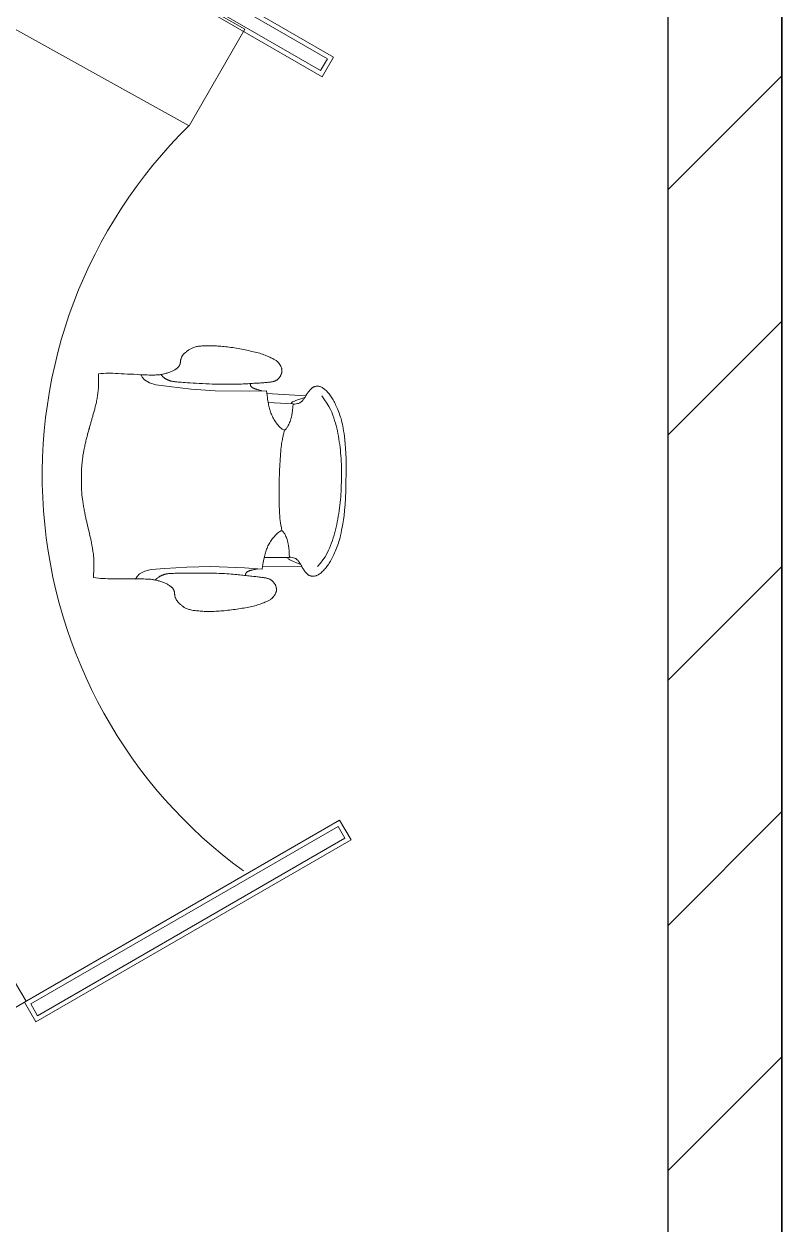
# Model space of a CAD drawing. Header units: millimetres. Extents: x 580 to 1830, y 656 to 1501.
# Drawn here: x 1746.5 to 1829.9, y 1297.6 to 1429.4 of the extents above; entities that cross this region are included whole.
import ezdxf

# ---------------------------------------------------------------- set-up
doc = ezdxf.new("R2010")
doc.units = ezdxf.units.MM
doc.layers.add('mobiliario', color=253, linetype='Continuous', lineweight=15)
doc.layers.add('tabiques', color=70, linetype='Continuous')

msp = doc.modelspace()

# ---------------------------------------------------------------- hatches: boundary and pattern name
at = {"layer": 'tabiques'}
h = msp.add_hatch(dxfattribs=at)
h.set_pattern_fill('ANSI31', color=256, scale=6)
h.set_pattern_definition([(45, (-89664.29, -49120.476), (-13.4703842, 13.4703842), [])])
h.paths.add_polyline_path([(1817.38, 1489.37), (1817.38, 1277.56), (1824.88, 1277.56), (1824.88, 1277.5), (1829.88, 1277.46), (1829.88, 1501.49), (1504.94, 1501.49), (1504.94, 1493.99), (1504.94, 1489.37)])

# ---------------------------------------------------------------- linework, layer by layer
for p, q in [((1829.88, 1501.49), (1829.88, 1277.46)), ((1829.88, 1002.46), (1829.88, 1501.49))]:
    msp.add_line(p, q)
msp.add_lwpolyline([(1592.38, 1014.96), (1817.38, 1014.96), (1817.38, 1489.95)])
at = {"layer": 'mobiliario', "color": 253}
for p, q in [((1773.25, 1388.83), (1777.53, 1388.58)), ((1772.77, 1369.84), (1777.06, 1369.87))]:
    msp.add_line(p, q, dxfattribs=at)
for points in [[(1780.59, 1425.78), (1779.34, 1423.62), (1744.69, 1443.6), (1745.94, 1445.77)], [(1779.9, 1425.6), (1779.15, 1424.3), (1745.37, 1443.79), (1746.12, 1445.09)], [(1738.45, 1432.8), (1764.69, 1418.25), (1770.81, 1428.85), (1744.7, 1443.62)], [(1708.89, 1380.97), (1711.04, 1382.25), (1746.79, 1322.06), (1744.64, 1320.79)], [(1781.25, 1341.96), (1782.5, 1339.79), (1747.86, 1319.79), (1746.61, 1321.96)], [(1781.07, 1341.27), (1781.82, 1339.97), (1748.04, 1320.47), (1747.29, 1321.77)]]:
    msp.add_lwpolyline(points, close=True, dxfattribs=at)
for points in [[(1761.58, 1390.91), (1761.65, 1390.83), (1761.72, 1390.76), (1761.77, 1390.7), (1761.82, 1390.65), (1761.87, 1390.61), (1761.91, 1390.58), (1761.94, 1390.55), (1761.98, 1390.53), (1762.01, 1390.51), (1762.04, 1390.49), (1762.07, 1390.47), (1762.1, 1390.45), (1762.13, 1390.43), (1762.16, 1390.42), (1762.19, 1390.4), (1762.22, 1390.39), (1762.25, 1390.37), (1762.28, 1390.36), (1762.31, 1390.34), (1762.34, 1390.33), (1762.37, 1390.32), (1762.4, 1390.3), (1762.43, 1390.29), (1762.46, 1390.28), (1762.49, 1390.27), (1762.52, 1390.26), (1762.55, 1390.25), (1762.58, 1390.24), (1762.6, 1390.23), (1762.63, 1390.22), (1762.66, 1390.21), (1762.69, 1390.2), (1762.72, 1390.19), (1762.76, 1390.19), (1762.8, 1390.18), (1762.84, 1390.17), (1762.9, 1390.16), (1762.96, 1390.15), (1763.04, 1390.14), (1763.13, 1390.13), (1763.23, 1390.12), (1763.36, 1390.1), (1763.5, 1390.09), (1763.66, 1390.08), (1763.84, 1390.06), (1764.05, 1390.05), (1764.28, 1390.03), (1764.54, 1390.01), (1764.83, 1389.99), (1765.14, 1389.98), (1765.47, 1389.96), (1765.82, 1389.94), (1766.17, 1389.92), (1766.53, 1389.9), (1766.89, 1389.89), (1767.24, 1389.87), (1767.58, 1389.86), (1767.92, 1389.85), (1768.24, 1389.85), (1768.54, 1389.84), (1768.84, 1389.84), (1769.12, 1389.84), (1769.38, 1389.84), (1769.63, 1389.84), (1769.85, 1389.85), (1770.07, 1389.85), (1770.27, 1389.86), (1770.45, 1389.87), (1770.63, 1389.88), (1770.81, 1389.89), (1770.98, 1389.9), (1771.15, 1389.91), (1771.32, 1389.92), (1771.49, 1389.93), (1771.66, 1389.94), (1771.83, 1389.95), (1771.99, 1389.96), (1772.15, 1389.97), (1772.3, 1389.98), (1772.44, 1389.98), (1772.58, 1389.99), (1772.7, 1390), (1772.82, 1390.01), (1772.93, 1390.02), (1773.04, 1390.03), (1773.14, 1390.03), (1773.24, 1390.04), (1773.33, 1390.05), (1773.42, 1390.06), (1773.5, 1390.07), (1773.58, 1390.08), (1773.66, 1390.09), (1773.73, 1390.1), (1773.8, 1390.11), (1773.87, 1390.12), (1773.94, 1390.14), (1774, 1390.16), (1774.06, 1390.18), (1774.12, 1390.2), (1774.17, 1390.22), (1774.23, 1390.25), (1774.28, 1390.28), (1774.33, 1390.31), (1774.37, 1390.35), (1774.42, 1390.38), (1774.47, 1390.42), (1774.51, 1390.47), (1774.55, 1390.51), (1774.59, 1390.56), (1774.63, 1390.6), (1774.66, 1390.65), (1774.7, 1390.7), (1774.73, 1390.75), (1774.76, 1390.8), (1774.78, 1390.85), (1774.8, 1390.9), (1774.83, 1390.95), (1774.84, 1391), (1774.86, 1391.05), (1774.88, 1391.1), (1774.89, 1391.15), (1774.9, 1391.2), (1774.91, 1391.25), (1774.91, 1391.3), (1774.91, 1391.36), (1774.91, 1391.41), (1774.91, 1391.46), (1774.9, 1391.51), (1774.89, 1391.57), (1774.87, 1391.62), (1774.85, 1391.67), (1774.83, 1391.72), (1774.81, 1391.77), (1774.78, 1391.82), (1774.76, 1391.86), (1774.73, 1391.91), (1774.71, 1391.95), (1774.69, 1391.98), (1774.67, 1392.02), (1774.64, 1392.05), (1774.62, 1392.08), (1774.6, 1392.11), (1774.58, 1392.14), (1774.55, 1392.17), (1774.53, 1392.2), (1774.5, 1392.23), (1774.47, 1392.26), (1774.44, 1392.3), (1774.4, 1392.33), (1774.36, 1392.37), (1774.31, 1392.41), (1774.26, 1392.44), (1774.2, 1392.49), (1774.13, 1392.53), (1774.06, 1392.57), (1773.97, 1392.62), (1773.89, 1392.66), (1773.79, 1392.71), (1773.68, 1392.76), (1773.57, 1392.82), (1773.46, 1392.87), (1773.33, 1392.93), (1773.2, 1392.98), (1773.06, 1393.04), (1772.92, 1393.09), (1772.77, 1393.15), (1772.62, 1393.2), (1772.46, 1393.25), (1772.3, 1393.29), (1772.13, 1393.34), (1771.96, 1393.38), (1771.79, 1393.42), (1771.61, 1393.46), (1771.43, 1393.5), (1771.25, 1393.54), (1771.06, 1393.58), (1770.87, 1393.62), (1770.67, 1393.66), (1770.48, 1393.7), (1770.28, 1393.74), (1770.08, 1393.77), (1769.88, 1393.81), (1769.68, 1393.84), (1769.49, 1393.87), (1769.29, 1393.9), (1769.1, 1393.93), (1768.92, 1393.95), (1768.73, 1393.97), (1768.55, 1393.99), (1768.38, 1394.01), (1768.2, 1394.03), (1768.03, 1394.04), (1767.87, 1394.05), (1767.7, 1394.06), (1767.54, 1394.07), (1767.39, 1394.08), (1767.23, 1394.08), (1767.08, 1394.08), (1766.93, 1394.08), (1766.79, 1394.08), (1766.65, 1394.08), (1766.51, 1394.08), (1766.37, 1394.08), (1766.24, 1394.07), (1766.11, 1394.06), (1765.98, 1394.05), (1765.86, 1394.04), (1765.74, 1394.02), (1765.63, 1394), (1765.52, 1393.98), (1765.41, 1393.95), (1765.31, 1393.92), (1765.21, 1393.89), (1765.12, 1393.86), (1765.04, 1393.83), (1764.96, 1393.79), (1764.88, 1393.75), (1764.81, 1393.72), (1764.74, 1393.68), (1764.68, 1393.64), (1764.62, 1393.6), (1764.56, 1393.56), (1764.51, 1393.52), (1764.46, 1393.48), (1764.41, 1393.44), (1764.36, 1393.39), (1764.31, 1393.35), (1764.26, 1393.31), (1764.21, 1393.27), (1764.17, 1393.23), (1764.13, 1393.18), (1764.09, 1393.14), (1764.05, 1393.1), (1764.02, 1393.05), (1763.98, 1393), (1763.95, 1392.96), (1763.93, 1392.91), (1763.9, 1392.86), (1763.88, 1392.82), (1763.86, 1392.77), (1763.84, 1392.73), (1763.83, 1392.68), (1763.81, 1392.64), (1763.8, 1392.6), (1763.79, 1392.56), (1763.78, 1392.52), (1763.77, 1392.48), (1763.77, 1392.44), (1763.76, 1392.41), (1763.76, 1392.37), (1763.75, 1392.34), (1763.75, 1392.3), (1763.74, 1392.27), (1763.74, 1392.23), (1763.73, 1392.2), (1763.73, 1392.17), (1763.72, 1392.13), (1763.71, 1392.1), (1763.7, 1392.06), (1763.68, 1392.03), (1763.67, 1392), (1763.66, 1391.96), (1763.64, 1391.93), (1763.63, 1391.9), (1763.61, 1391.87), (1763.59, 1391.85), (1763.58, 1391.82), (1763.56, 1391.79), (1763.54, 1391.77), (1763.53, 1391.75), (1763.51, 1391.72), (1763.49, 1391.7), (1763.46, 1391.68), (1763.44, 1391.66), (1763.41, 1391.64), (1763.39, 1391.61), (1763.35, 1391.59), (1763.32, 1391.56), (1763.28, 1391.54), (1763.23, 1391.51), (1763.18, 1391.47), (1763.12, 1391.44), (1763.06, 1391.4), (1762.99, 1391.36), (1762.92, 1391.33), (1762.84, 1391.29), (1762.75, 1391.25), (1762.66, 1391.21), (1762.57, 1391.18), (1762.47, 1391.14), (1762.37, 1391.11), (1762.27, 1391.08), (1762.17, 1391.05), (1762.06, 1391.02), (1761.96, 1390.99), (1761.86, 1390.97), (1761.76, 1390.95), (1761.66, 1390.93), (1761.57, 1390.92), (1761.47, 1390.9), (1761.37, 1390.89), (1761.26, 1390.88), (1761.16, 1390.87), (1761.04, 1390.87), (1760.92, 1390.86), (1760.79, 1390.86), (1760.64, 1390.86), (1760.48, 1390.86), (1760.29, 1390.86), (1760.08, 1390.87), (1759.85, 1390.88), (1759.59, 1390.89), (1759.29, 1390.9), (1758.97, 1390.92), (1758.63, 1390.94), (1758.28, 1390.95), (1757.92, 1390.97), (1757.57, 1390.99), (1757.23, 1391.01), (1756.9, 1391.02), (1756.6, 1391.04), (1756.32, 1391.05), (1756.05, 1391.05), (1755.79, 1391.05), (1755.54, 1391.05), (1755.28, 1391.04), (1755.02, 1391.02), (1754.74, 1390.99), (1754.74, 1390.6), (1754.74, 1390.28), (1754.74, 1390), (1754.74, 1389.76), (1754.73, 1389.56), (1754.72, 1389.39), (1754.71, 1389.23), (1754.7, 1389.08), (1754.68, 1388.94), (1754.66, 1388.8), (1754.64, 1388.67), (1754.62, 1388.53), (1754.6, 1388.4), (1754.58, 1388.27), (1754.55, 1388.13), (1754.52, 1388), (1754.5, 1387.87), (1754.47, 1387.74), (1754.44, 1387.61), (1754.41, 1387.48), (1754.38, 1387.36), (1754.35, 1387.23), (1754.32, 1387.11), (1754.29, 1386.99), (1754.26, 1386.88), (1754.23, 1386.77), (1754.19, 1386.66), (1754.16, 1386.55), (1754.13, 1386.45), (1754.1, 1386.35), (1754.07, 1386.25), (1754.05, 1386.15), (1754.02, 1386.05), (1753.99, 1385.95), (1753.96, 1385.85), (1753.93, 1385.75), (1753.91, 1385.65), (1753.88, 1385.55), (1753.85, 1385.45), (1753.82, 1385.34), (1753.79, 1385.24), (1753.76, 1385.13), (1753.73, 1385.02), (1753.69, 1384.91), (1753.66, 1384.8), (1753.63, 1384.69), (1753.6, 1384.58), (1753.57, 1384.47), (1753.53, 1384.35), (1753.51, 1384.24), (1753.48, 1384.13), (1753.45, 1384.01), (1753.42, 1383.89), (1753.39, 1383.77), (1753.36, 1383.65), (1753.33, 1383.52), (1753.31, 1383.4), (1753.28, 1383.27), (1753.25, 1383.14), (1753.22, 1383.01), (1753.19, 1382.88), (1753.17, 1382.75), (1753.14, 1382.62), (1753.12, 1382.5), (1753.09, 1382.38), (1753.07, 1382.27), (1753.05, 1382.15), (1753.03, 1382.04), (1753.02, 1381.92), (1753, 1381.79), (1752.98, 1381.66), (1752.96, 1381.52), (1752.95, 1381.37), (1752.93, 1381.2), (1752.91, 1381.02), (1752.9, 1380.83), (1752.88, 1380.62), (1752.87, 1380.38), (1752.86, 1380.12), (1752.86, 1379.84), (1752.85, 1379.56), (1752.85, 1379.3), (1752.85, 1379.07), (1752.85, 1378.85), (1752.85, 1378.66), (1752.86, 1378.48), (1752.87, 1378.31), (1752.88, 1378.16), (1752.89, 1378.02), (1752.9, 1377.89), (1752.91, 1377.76), (1752.92, 1377.64), (1752.94, 1377.52), (1752.95, 1377.41), (1752.97, 1377.29), (1752.98, 1377.17), (1753, 1377.05), (1753.02, 1376.92), (1753.04, 1376.79), (1753.06, 1376.66), (1753.08, 1376.53), (1753.1, 1376.4), (1753.13, 1376.27), (1753.15, 1376.14), (1753.17, 1376.01), (1753.19, 1375.89), (1753.22, 1375.77), (1753.24, 1375.65), (1753.26, 1375.53), (1753.28, 1375.42), (1753.31, 1375.3), (1753.33, 1375.19), (1753.36, 1375.07), (1753.38, 1374.96), (1753.41, 1374.85), (1753.44, 1374.73), (1753.46, 1374.62), (1753.49, 1374.51), (1753.52, 1374.41), (1753.54, 1374.3), (1753.57, 1374.2), (1753.59, 1374.09), (1753.61, 1373.99), (1753.64, 1373.89), (1753.66, 1373.79), (1753.68, 1373.69), (1753.7, 1373.59), (1753.73, 1373.49), (1753.75, 1373.38), (1753.78, 1373.28), (1753.8, 1373.18), (1753.83, 1373.07), (1753.85, 1372.97), (1753.88, 1372.86), (1753.9, 1372.74), (1753.93, 1372.63), (1753.95, 1372.51), (1753.98, 1372.38), (1754, 1372.26), (1754.02, 1372.13), (1754.05, 1372), (1754.07, 1371.87), (1754.09, 1371.74), (1754.11, 1371.61), (1754.13, 1371.47), (1754.15, 1371.34), (1754.17, 1371.21), (1754.18, 1371.07), (1754.2, 1370.94), (1754.21, 1370.8), (1754.22, 1370.66), (1754.23, 1370.52), (1754.24, 1370.37), (1754.24, 1370.22), (1754.24, 1370.04), (1754.24, 1369.84), (1754.23, 1369.6), (1754.22, 1369.32), (1754.2, 1369), (1754.18, 1368.62), (1754.45, 1368.57), (1754.72, 1368.54), (1754.97, 1368.52), (1755.23, 1368.5), (1755.48, 1368.49), (1755.75, 1368.48), (1756.03, 1368.47), (1756.34, 1368.47), (1756.66, 1368.47), (1757, 1368.47), (1757.36, 1368.47), (1757.71, 1368.47), (1758.06, 1368.47), (1758.4, 1368.47), (1758.73, 1368.47), (1759.02, 1368.47), (1759.29, 1368.47), (1759.52, 1368.46), (1759.73, 1368.46), (1759.91, 1368.45), (1760.08, 1368.45), (1760.22, 1368.44), (1760.36, 1368.43), (1760.48, 1368.42), (1760.59, 1368.41), (1760.7, 1368.39), (1760.8, 1368.38), (1760.9, 1368.36), (1761, 1368.34), (1761.09, 1368.32), (1761.19, 1368.3), (1761.29, 1368.27), (1761.39, 1368.25), (1761.49, 1368.22), (1761.59, 1368.18), (1761.69, 1368.15), (1761.79, 1368.11), (1761.89, 1368.07), (1761.99, 1368.03), (1762.08, 1367.99), (1762.17, 1367.95), (1762.25, 1367.91), (1762.33, 1367.87), (1762.4, 1367.82), (1762.47, 1367.78), (1762.53, 1367.74), (1762.58, 1367.71), (1762.63, 1367.67), (1762.68, 1367.64), (1762.72, 1367.61), (1762.75, 1367.58), (1762.78, 1367.56), (1762.81, 1367.53), (1762.83, 1367.51), (1762.86, 1367.49), (1762.88, 1367.46), (1762.9, 1367.44), (1762.91, 1367.42), (1762.93, 1367.39), (1762.95, 1367.37), (1762.96, 1367.34), (1762.98, 1367.31), (1762.99, 1367.28), (1763.01, 1367.26), (1763.02, 1367.22), (1763.03, 1367.19), (1763.05, 1367.16), (1763.06, 1367.13), (1763.07, 1367.09), (1763.08, 1367.06), (1763.09, 1367.02), (1763.09, 1366.99), (1763.1, 1366.95), (1763.1, 1366.92), (1763.11, 1366.89), (1763.11, 1366.85), (1763.11, 1366.82), (1763.11, 1366.78), (1763.12, 1366.74), (1763.12, 1366.71), (1763.12, 1366.67), (1763.13, 1366.63), (1763.14, 1366.59), (1763.14, 1366.55), (1763.15, 1366.51), (1763.17, 1366.46), (1763.18, 1366.42), (1763.2, 1366.38), (1763.21, 1366.33), (1763.23, 1366.28), (1763.26, 1366.23), (1763.28, 1366.19), (1763.31, 1366.14), (1763.34, 1366.09), (1763.37, 1366.04), (1763.41, 1366), (1763.44, 1365.95), (1763.48, 1365.9), (1763.52, 1365.86), (1763.57, 1365.82), (1763.61, 1365.77), (1763.66, 1365.73), (1763.71, 1365.69), (1763.76, 1365.64), (1763.81, 1365.6), (1763.86, 1365.56), (1763.92, 1365.51), (1763.97, 1365.47), (1764.03, 1365.43), (1764.1, 1365.39), (1764.17, 1365.34), (1764.24, 1365.3), (1764.32, 1365.26), (1764.4, 1365.23), (1764.49, 1365.19), (1764.59, 1365.15), (1764.69, 1365.12), (1764.79, 1365.09), (1764.9, 1365.06), (1765.01, 1365.04), (1765.13, 1365.01), (1765.25, 1364.99), (1765.38, 1364.98), (1765.51, 1364.96), (1765.64, 1364.95), (1765.78, 1364.94), (1765.91, 1364.93), (1766.06, 1364.92), (1766.2, 1364.91), (1766.35, 1364.9), (1766.5, 1364.9), (1766.65, 1364.9), (1766.81, 1364.89), (1766.97, 1364.89), (1767.13, 1364.9), (1767.3, 1364.9), (1767.47, 1364.9), (1767.65, 1364.91), (1767.82, 1364.92), (1768, 1364.93), (1768.19, 1364.94), (1768.38, 1364.96), (1768.57, 1364.97), (1768.76, 1364.99), (1768.96, 1365.02), (1769.16, 1365.04), (1769.36, 1365.06), (1769.56, 1365.09), (1769.76, 1365.12), (1769.96, 1365.15), (1770.15, 1365.18), (1770.35, 1365.21), (1770.54, 1365.24), (1770.72, 1365.26), (1770.91, 1365.29), (1771.08, 1365.33), (1771.26, 1365.36), (1771.43, 1365.39), (1771.6, 1365.43), (1771.76, 1365.47), (1771.92, 1365.51), (1772.08, 1365.55), (1772.23, 1365.6), (1772.37, 1365.65), (1772.51, 1365.7), (1772.65, 1365.75), (1772.77, 1365.8), (1772.9, 1365.84), (1773.01, 1365.89), (1773.12, 1365.94), (1773.21, 1365.98), (1773.31, 1366.02), (1773.39, 1366.06), (1773.47, 1366.1), (1773.54, 1366.14), (1773.6, 1366.18), (1773.66, 1366.22), (1773.7, 1366.25), (1773.75, 1366.28), (1773.79, 1366.32), (1773.82, 1366.35), (1773.85, 1366.38), (1773.88, 1366.41), (1773.91, 1366.44), (1773.93, 1366.47), (1773.96, 1366.5), (1773.98, 1366.53), (1774, 1366.56), (1774.03, 1366.59), (1774.05, 1366.62), (1774.07, 1366.66), (1774.1, 1366.69), (1774.13, 1366.73), (1774.15, 1366.78), (1774.18, 1366.82), (1774.2, 1366.87), (1774.23, 1366.92), (1774.25, 1366.97), (1774.27, 1367.02), (1774.28, 1367.08), (1774.3, 1367.13), (1774.3, 1367.18), (1774.31, 1367.23), (1774.31, 1367.29), (1774.31, 1367.34), (1774.3, 1367.39), (1774.29, 1367.44), (1774.28, 1367.49), (1774.27, 1367.55), (1774.26, 1367.6), (1774.24, 1367.65), (1774.22, 1367.7), (1774.2, 1367.75), (1774.18, 1367.8), (1774.15, 1367.85), (1774.12, 1367.9), (1774.09, 1367.95), (1774.06, 1368), (1774.03, 1368.05), (1773.99, 1368.1), (1773.95, 1368.14), (1773.91, 1368.19), (1773.86, 1368.23), (1773.82, 1368.27), (1773.77, 1368.31), (1773.73, 1368.34), (1773.68, 1368.37), (1773.62, 1368.4), (1773.57, 1368.43), (1773.51, 1368.46), (1773.45, 1368.48), (1773.39, 1368.5), (1773.33, 1368.52), (1773.26, 1368.54), (1773.19, 1368.55), (1773.12, 1368.57), (1773.04, 1368.58), (1772.96, 1368.59), (1772.88, 1368.6), (1772.79, 1368.62), (1772.7, 1368.63), (1772.6, 1368.64), (1772.5, 1368.66), (1772.4, 1368.67), (1772.29, 1368.68), (1772.17, 1368.7), (1772.04, 1368.71), (1771.91, 1368.73), (1771.76, 1368.74), (1771.61, 1368.76), (1771.46, 1368.78), (1771.29, 1368.79), (1771.13, 1368.81), (1770.96, 1368.83), (1770.79, 1368.85), (1770.62, 1368.86), (1770.45, 1368.88), (1770.28, 1368.9), (1770.11, 1368.92), (1769.93, 1368.94), (1769.74, 1368.96), (1769.54, 1368.98), (1769.33, 1369), (1769.1, 1369.01), (1768.86, 1369.03), (1768.6, 1369.04), (1768.32, 1369.06), (1768.02, 1369.07), (1767.71, 1369.08), (1767.39, 1369.09), (1767.06, 1369.09), (1766.72, 1369.1), (1766.36, 1369.1), (1766.01, 1369.11), (1765.65, 1369.11), (1765.29, 1369.11), (1764.95, 1369.11), (1764.62, 1369.1), (1764.3, 1369.1), (1764.02, 1369.1), (1763.76, 1369.09), (1763.52, 1369.09), (1763.32, 1369.08), (1763.13, 1369.08), (1762.97, 1369.07), (1762.83, 1369.07), (1762.71, 1369.06), (1762.6, 1369.05), (1762.51, 1369.05), (1762.43, 1369.04), (1762.37, 1369.03), (1762.31, 1369.03), (1762.27, 1369.02), (1762.23, 1369.01), (1762.19, 1369.01), (1762.16, 1369), (1762.13, 1368.99), (1762.1, 1368.98), (1762.07, 1368.98), (1762.04, 1368.97), (1762.01, 1368.96), (1761.99, 1368.95), (1761.96, 1368.94), (1761.93, 1368.93), (1761.9, 1368.92), (1761.87, 1368.91), (1761.84, 1368.9), (1761.8, 1368.89), (1761.77, 1368.88), (1761.74, 1368.87), (1761.71, 1368.85), (1761.68, 1368.84), (1761.65, 1368.83), (1761.62, 1368.81), (1761.59, 1368.8), (1761.56, 1368.78), (1761.53, 1368.77), (1761.49, 1368.75), (1761.46, 1368.73), (1761.43, 1368.71), (1761.39, 1368.69), (1761.36, 1368.66), (1761.31, 1368.63), (1761.27, 1368.6), (1761.22, 1368.55), (1761.16, 1368.5), (1761.09, 1368.43), (1761.01, 1368.35)], [(1759.39, 1390.92), (1759.53, 1390.64), (1759.8, 1390.34), (1760.34, 1390.01), (1761.05, 1389.79), (1762.52, 1389.59), (1764.93, 1389.32), (1767.55, 1389.13), (1771.29, 1389.08), (1773.22, 1389.14), (1773.24, 1388.86), (1773.27, 1388.62), (1773.3, 1388.4), (1773.33, 1388.21), (1773.35, 1388.03), (1773.38, 1387.88), (1773.41, 1387.73), (1773.43, 1387.59), (1773.46, 1387.45), (1773.5, 1387.32), (1773.53, 1387.19), (1773.56, 1387.06), (1773.6, 1386.93), (1773.64, 1386.81), (1773.69, 1386.68), (1773.74, 1386.56), (1773.79, 1386.44), (1773.85, 1386.31), (1773.91, 1386.19), (1773.98, 1386.07), (1774.05, 1385.95), (1774.12, 1385.83), (1774.2, 1385.71), (1774.29, 1385.59), (1774.38, 1385.47), (1774.48, 1385.36), (1774.57, 1385.25), (1774.67, 1385.15), (1774.76, 1385.06), (1774.85, 1384.98), (1774.94, 1384.91), (1775.02, 1384.86), (1775.08, 1384.83), (1775.14, 1384.82), (1775.2, 1384.83), (1775.25, 1384.84), (1775.29, 1384.87), (1775.33, 1384.91), (1775.37, 1384.96), (1775.42, 1385.02), (1775.46, 1385.08), (1775.5, 1385.15), (1775.55, 1385.23), (1775.6, 1385.31), (1775.65, 1385.41), (1775.7, 1385.51), (1775.75, 1385.63), (1775.8, 1385.75), (1775.85, 1385.89), (1775.9, 1386.05), (1775.95, 1386.23), (1776, 1386.44), (1776.04, 1386.69), (1776.08, 1386.98), (1776.12, 1387.32), (1776.15, 1387.71), (1773.37, 1387.86)], [(1771.4, 1389.93), (1771.41, 1389.91), (1771.41, 1389.9), (1771.41, 1389.88), (1771.42, 1389.87), (1771.42, 1389.85), (1771.42, 1389.84), (1771.43, 1389.82), (1771.43, 1389.81), (1771.43, 1389.8), (1771.43, 1389.78), (1771.43, 1389.77), (1771.43, 1389.76), (1771.44, 1389.75), (1771.44, 1389.74), (1771.44, 1389.73), (1771.45, 1389.71), (1771.45, 1389.7), (1771.46, 1389.69), (1771.47, 1389.68), (1771.48, 1389.67), (1771.48, 1389.65), (1771.49, 1389.64), (1771.5, 1389.63), (1771.52, 1389.61), (1771.53, 1389.6), (1771.54, 1389.58), (1771.55, 1389.57), (1771.56, 1389.56), (1771.57, 1389.54), (1771.58, 1389.53), (1771.6, 1389.52), (1771.61, 1389.51), (1771.63, 1389.5), (1771.64, 1389.49), (1771.66, 1389.48), (1771.67, 1389.47), (1771.69, 1389.46), (1771.7, 1389.45), (1771.72, 1389.44), (1771.73, 1389.43), (1771.75, 1389.43), (1771.76, 1389.42), (1771.78, 1389.41), (1771.79, 1389.41), (1771.81, 1389.4), (1771.83, 1389.39), (1771.85, 1389.38), (1771.87, 1389.38), (1771.89, 1389.37), (1771.92, 1389.36), (1771.95, 1389.34), (1771.98, 1389.33), (1772.01, 1389.32), (1772.05, 1389.31), (1772.09, 1389.3), (1772.14, 1389.28), (1772.19, 1389.27), (1772.25, 1389.25), (1772.31, 1389.24), (1772.38, 1389.22), (1772.45, 1389.2), (1772.52, 1389.18), (1772.61, 1389.15), (1772.69, 1389.13)], [(1775.72, 1370.87), (1775.9, 1370.84), (1776.06, 1370.81), (1776.18, 1370.78), (1776.28, 1370.75), (1776.36, 1370.72), (1776.43, 1370.69), (1776.49, 1370.65), (1776.54, 1370.61), (1776.59, 1370.57), (1776.63, 1370.52), (1776.68, 1370.48), (1776.72, 1370.43), (1776.76, 1370.38), (1776.8, 1370.32), (1776.84, 1370.27), (1776.87, 1370.21), (1776.91, 1370.15), (1776.94, 1370.09), (1776.98, 1370.03), (1777.01, 1369.97), (1777.04, 1369.91), (1777.08, 1369.85), (1777.11, 1369.79), (1777.14, 1369.73), (1777.17, 1369.67), (1777.2, 1369.62), (1777.23, 1369.57), (1777.27, 1369.52), (1777.3, 1369.47), (1777.33, 1369.43), (1777.36, 1369.38), (1777.4, 1369.34), (1777.43, 1369.29), (1777.46, 1369.25), (1777.5, 1369.2), (1777.53, 1369.16), (1777.57, 1369.12), (1777.6, 1369.08), (1777.63, 1369.04), (1777.67, 1369.01), (1777.7, 1368.98), (1777.74, 1368.95), (1777.78, 1368.92), (1777.81, 1368.89), (1777.86, 1368.87), (1777.9, 1368.84), (1777.95, 1368.82), (1778.01, 1368.81), (1778.07, 1368.79), (1778.13, 1368.78), (1778.2, 1368.77), (1778.28, 1368.77), (1778.35, 1368.77), (1778.43, 1368.77), (1778.5, 1368.78), (1778.58, 1368.79), (1778.65, 1368.81), (1778.72, 1368.83), (1778.8, 1368.86), (1778.87, 1368.9), (1778.94, 1368.94), (1779.01, 1368.99), (1779.09, 1369.05), (1779.17, 1369.11), (1779.25, 1369.18), (1779.33, 1369.26), (1779.42, 1369.34), (1779.5, 1369.43), (1779.59, 1369.52), (1779.68, 1369.62), (1779.76, 1369.73), (1779.85, 1369.83), (1779.93, 1369.94), (1780.01, 1370.06), (1780.09, 1370.18), (1780.16, 1370.3), (1780.24, 1370.43), (1780.32, 1370.56), (1780.39, 1370.7), (1780.46, 1370.84), (1780.54, 1371), (1780.62, 1371.15), (1780.69, 1371.32), (1780.77, 1371.48), (1780.84, 1371.65), (1780.91, 1371.83), (1780.98, 1372.01), (1781.05, 1372.19), (1781.11, 1372.38), (1781.17, 1372.57), (1781.23, 1372.77), (1781.29, 1373), (1781.35, 1373.24), (1781.41, 1373.51), (1781.47, 1373.81), (1781.53, 1374.14), (1781.6, 1374.52), (1781.66, 1374.94), (1781.73, 1375.43), (1781.79, 1375.98), (1781.84, 1376.62), (1781.88, 1377.34), (1781.92, 1378.16), (1781.94, 1379.09), (1781.96, 1380.03), (1781.97, 1380.87), (1781.96, 1381.6), (1781.94, 1382.24), (1781.91, 1382.8), (1781.87, 1383.29), (1781.83, 1383.72), (1781.78, 1384.1), (1781.74, 1384.43), (1781.69, 1384.74), (1781.65, 1385.01), (1781.6, 1385.25), (1781.55, 1385.48), (1781.5, 1385.68), (1781.45, 1385.88), (1781.4, 1386.07), (1781.34, 1386.25), (1781.28, 1386.43), (1781.22, 1386.61), (1781.15, 1386.79), (1781.08, 1386.96), (1781.02, 1387.13), (1780.95, 1387.29), (1780.88, 1387.44), (1780.81, 1387.59), (1780.75, 1387.73), (1780.68, 1387.87), (1780.61, 1388), (1780.54, 1388.13), (1780.47, 1388.25), (1780.39, 1388.37), (1780.32, 1388.48), (1780.24, 1388.59), (1780.16, 1388.7), (1780.08, 1388.8), (1779.99, 1388.9), (1779.91, 1388.99), (1779.83, 1389.08), (1779.75, 1389.16), (1779.67, 1389.24), (1779.6, 1389.3), (1779.52, 1389.36), (1779.45, 1389.42), (1779.38, 1389.46), (1779.31, 1389.5), (1779.24, 1389.54), (1779.17, 1389.56), (1779.1, 1389.59), (1779.03, 1389.6), (1778.95, 1389.62), (1778.88, 1389.62), (1778.8, 1389.63), (1778.73, 1389.62), (1778.66, 1389.62), (1778.59, 1389.61), (1778.53, 1389.6), (1778.47, 1389.58), (1778.42, 1389.57), (1778.38, 1389.55), (1778.33, 1389.53), (1778.29, 1389.5), (1778.25, 1389.47), (1778.22, 1389.45), (1778.18, 1389.41), (1778.15, 1389.38), (1778.11, 1389.34), (1778.07, 1389.31), (1778.04, 1389.27), (1778, 1389.23), (1777.96, 1389.19), (1777.93, 1389.14), (1777.89, 1389.1), (1777.86, 1389.06), (1777.82, 1389.01), (1777.79, 1388.97), (1777.75, 1388.92), (1777.72, 1388.88), (1777.68, 1388.83), (1777.65, 1388.77), (1777.62, 1388.72), (1777.58, 1388.67), (1777.55, 1388.61), (1777.51, 1388.55), (1777.48, 1388.49), (1777.44, 1388.43), (1777.4, 1388.37), (1777.36, 1388.31), (1777.33, 1388.25), (1777.29, 1388.2), (1777.25, 1388.14), (1777.2, 1388.09), (1777.16, 1388.04), (1777.12, 1388), (1777.07, 1387.95), (1777.02, 1387.91), (1776.97, 1387.87), (1776.92, 1387.84), (1776.86, 1387.8), (1776.79, 1387.77), (1776.71, 1387.74), (1776.61, 1387.72), (1776.48, 1387.69), (1776.33, 1387.67), (1776.14, 1387.65)], [(1775.93, 1387.73), (1775.97, 1387.79), (1776.01, 1387.85), (1776.08, 1387.91), (1776.2, 1387.97), (1776.37, 1388.04), (1776.62, 1388.13), (1776.97, 1388.25), (1777.43, 1388.4)], [(1779.29, 1388.56), (1779.59, 1388.15), (1779.84, 1387.78), (1780.06, 1387.42), (1780.23, 1387.09), (1780.38, 1386.77), (1780.5, 1386.47), (1780.61, 1386.17), (1780.7, 1385.88), (1780.78, 1385.59), (1780.86, 1385.3), (1780.93, 1385.01), (1781, 1384.72), (1781.06, 1384.42), (1781.11, 1384.13), (1781.16, 1383.83), (1781.21, 1383.53), (1781.26, 1383.23), (1781.29, 1382.92), (1781.33, 1382.61), (1781.36, 1382.31), (1781.39, 1382), (1781.41, 1381.69), (1781.43, 1381.38), (1781.44, 1381.07), (1781.45, 1380.76), (1781.45, 1380.45), (1781.45, 1380.16), (1781.45, 1379.89), (1781.45, 1379.64), (1781.45, 1379.43), (1781.44, 1379.24), (1781.44, 1379.1)], [(1775.18, 1384.82), (1775.17, 1384.77), (1775.15, 1384.71), (1775.14, 1384.63), (1775.12, 1384.55), (1775.1, 1384.46), (1775.07, 1384.36), (1775.05, 1384.26), (1775.03, 1384.15), (1775, 1384.04), (1774.98, 1383.92), (1774.95, 1383.79), (1774.93, 1383.65), (1774.9, 1383.5), (1774.87, 1383.33), (1774.85, 1383.15), (1774.82, 1382.94), (1774.8, 1382.71), (1774.78, 1382.46), (1774.76, 1382.2), (1774.73, 1381.92), (1774.71, 1381.64), (1774.7, 1381.35), (1774.68, 1381.07), (1774.66, 1380.79), (1774.65, 1380.52), (1774.64, 1380.26), (1774.63, 1380.02), (1774.62, 1379.81), (1774.61, 1379.62), (1774.61, 1379.47), (1774.61, 1379.35), (1774.6, 1379.28)], [(1774.9, 1373.74), (1774.89, 1373.8), (1774.88, 1373.86), (1774.87, 1373.94), (1774.85, 1374.02), (1774.84, 1374.11), (1774.82, 1374.21), (1774.8, 1374.32), (1774.78, 1374.43), (1774.76, 1374.54), (1774.74, 1374.66), (1774.72, 1374.79), (1774.71, 1374.93), (1774.69, 1375.08), (1774.67, 1375.25), (1774.66, 1375.43), (1774.64, 1375.64), (1774.63, 1375.87), (1774.62, 1376.12), (1774.61, 1376.39), (1774.6, 1376.67), (1774.6, 1376.95), (1774.59, 1377.24), (1774.59, 1377.52), (1774.59, 1377.8), (1774.59, 1378.07), (1774.59, 1378.33), (1774.59, 1378.57), (1774.59, 1378.78), (1774.6, 1378.97), (1774.6, 1379.12), (1774.6, 1379.24), (1774.6, 1379.32)], [(1778.82, 1369.81), (1779.14, 1370.2), (1779.41, 1370.56), (1779.64, 1370.9), (1779.84, 1371.23), (1780, 1371.54), (1780.13, 1371.83), (1780.25, 1372.12), (1780.36, 1372.41), (1780.46, 1372.7), (1780.55, 1372.98), (1780.64, 1373.27), (1780.72, 1373.56), (1780.79, 1373.85), (1780.86, 1374.14), (1780.93, 1374.44), (1780.99, 1374.73), (1781.05, 1375.03), (1781.1, 1375.34), (1781.15, 1375.64), (1781.2, 1375.95), (1781.24, 1376.26), (1781.28, 1376.57), (1781.31, 1376.87), (1781.34, 1377.18), (1781.37, 1377.49), (1781.39, 1377.79), (1781.4, 1378.08), (1781.41, 1378.36), (1781.42, 1378.6), (1781.43, 1378.82), (1781.44, 1379), (1781.44, 1379.14)], [(1758.82, 1368.45), (1758.98, 1368.72), (1759.26, 1369.01), (1759.82, 1369.31), (1760.54, 1369.5), (1762.02, 1369.62), (1764.44, 1369.76), (1767.07, 1369.83), (1770.8, 1369.69), (1772.72, 1369.53), (1772.77, 1369.81), (1772.81, 1370.05), (1772.84, 1370.26), (1772.88, 1370.46), (1772.91, 1370.63), (1772.95, 1370.79), (1772.98, 1370.93), (1773.02, 1371.07), (1773.06, 1371.21), (1773.09, 1371.34), (1773.13, 1371.47), (1773.18, 1371.59), (1773.22, 1371.72), (1773.27, 1371.84), (1773.32, 1371.96), (1773.37, 1372.08), (1773.43, 1372.21), (1773.5, 1372.32), (1773.56, 1372.44), (1773.64, 1372.56), (1773.71, 1372.68), (1773.8, 1372.8), (1773.88, 1372.91), (1773.98, 1373.03), (1774.07, 1373.14), (1774.17, 1373.25), (1774.27, 1373.35), (1774.38, 1373.45), (1774.47, 1373.53), (1774.57, 1373.61), (1774.66, 1373.67), (1774.74, 1373.71), (1774.8, 1373.74), (1774.87, 1373.75), (1774.92, 1373.74), (1774.97, 1373.72), (1775.01, 1373.69), (1775.05, 1373.65), (1775.09, 1373.6), (1775.13, 1373.54), (1775.17, 1373.47), (1775.21, 1373.4), (1775.25, 1373.32), (1775.3, 1373.23), (1775.34, 1373.14), (1775.39, 1373.03), (1775.43, 1372.91), (1775.48, 1372.78), (1775.52, 1372.64), (1775.56, 1372.48), (1775.6, 1372.3), (1775.64, 1372.09), (1775.67, 1371.84), (1775.7, 1371.54), (1775.71, 1371.2), (1775.72, 1370.81), (1772.94, 1370.8)], [(1775.51, 1370.81), (1775.54, 1370.74), (1775.58, 1370.68), (1775.65, 1370.62), (1775.76, 1370.56), (1775.93, 1370.48), (1776.17, 1370.37), (1776.52, 1370.24), (1776.97, 1370.06)], [(1770.87, 1368.84), (1770.88, 1368.85), (1770.88, 1368.87), (1770.89, 1368.88), (1770.89, 1368.9), (1770.89, 1368.91), (1770.9, 1368.93), (1770.9, 1368.94), (1770.9, 1368.95), (1770.91, 1368.97), (1770.91, 1368.98), (1770.91, 1368.99), (1770.91, 1369), (1770.92, 1369.01), (1770.92, 1369.03), (1770.92, 1369.04), (1770.93, 1369.05), (1770.93, 1369.06), (1770.94, 1369.07), (1770.95, 1369.08), (1770.96, 1369.1), (1770.97, 1369.11), (1770.98, 1369.12), (1770.99, 1369.13), (1771, 1369.15), (1771.01, 1369.16), (1771.02, 1369.17), (1771.04, 1369.19), (1771.05, 1369.2), (1771.06, 1369.21), (1771.07, 1369.22), (1771.09, 1369.23), (1771.1, 1369.25), (1771.12, 1369.26), (1771.13, 1369.27), (1771.15, 1369.28), (1771.16, 1369.28), (1771.18, 1369.29), (1771.2, 1369.3), (1771.21, 1369.31), (1771.23, 1369.31), (1771.24, 1369.32), (1771.26, 1369.33), (1771.27, 1369.33), (1771.29, 1369.34), (1771.31, 1369.34), (1771.32, 1369.35), (1771.34, 1369.36), (1771.37, 1369.37), (1771.39, 1369.37), (1771.42, 1369.38), (1771.44, 1369.39), (1771.48, 1369.4), (1771.51, 1369.41), (1771.55, 1369.42), (1771.6, 1369.43), (1771.64, 1369.44), (1771.7, 1369.46), (1771.75, 1369.47), (1771.81, 1369.48), (1771.88, 1369.49), (1771.95, 1369.51), (1772.03, 1369.53), (1772.11, 1369.55), (1772.2, 1369.57)]]:
    msp.add_lwpolyline(points, dxfattribs=at)
msp.add_arc((1802.33, 1379.85), 53.78, 134.4278, 233.9372, dxfattribs=at)

doc.saveas('drawing.dxf')
